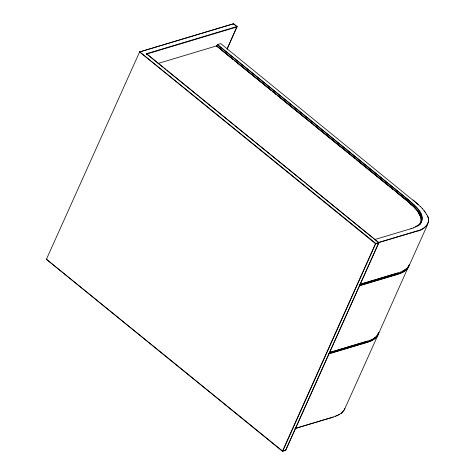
<?xml version="1.0" encoding="UTF-8"?>
<svg xmlns="http://www.w3.org/2000/svg" width="475" height="475" viewBox="0 0 475 475"><rect width="100%" height="100%" fill="white"/><g stroke="black" fill="none" stroke-linecap="round" stroke-linejoin="round"><path stroke-width="0.71" d="M46.598 259.457L282.393 451.25L285.665 450.294L378.83 242.701L146.549 53.705L236.995 26.493L227.086 49.198M378.581 332.452L377.857 335.249L344.351 409.806L341.228 413.404L335.492 416.32M417.311 210.704L420.892 217.497L421.016 221.623L421.307 220.133L420.975 217.307L418.612 212.485L413.903 206.874L409.319 202.867M404.35 198.188C411.332 204.042 429.833 217.989 417.656 226.207M344.351 409.806L344.844 408.447M377.773 335.065L378.266 333.711M378.741 332.66L376.443 336.478L373.558 338.633M328.486 353.792L366.712 342.321C371.812 340.86 377.352 338.099 378.937 332.595M421.099 221.439L419.853 224.046L415.322 227.068M408.862 265.632C407.633 269.277 403.536 270.881 400.253 272.223M378.438 333.955L409.408 264.415M359.082 285.712L397.308 274.241C402.479 272.781 408.037 269.937 409.604 264.349M46.574 259.249L46.782 259.57L46.407 259.303L139.597 51.941L233.623 23.75L236.995 26.493L237.102 26.909L146.727 54.031L146.549 53.705L146.917 54.186M225.471 53.354L216.6 45.891L406.719 200.426C412.906 205.521 421.07 212.343 421.735 220.281M216.517 46.075L217.526 44.555L220.721 43.599L418.404 204.63M227.359 48.296L237.072 26.677L233.302 23.821L139.597 51.941L375.505 243.699L378.86 242.933L378.753 242.511L375.505 243.699L282.393 451.25L285.665 450.294L378.83 242.701L306.423 183.843M408.779 202.415L406.719 200.426M407.004 200.343L216.796 45.992M415.738 208.834L411.789 204.82M418.885 225.162L419.936 223.856M409.106 265.709L427.375 225.061M420.345 224.063C427.043 214.16 414.093 204.968 407.645 199.096L217.526 44.555M408.916 265.768L407.455 267.841M408.452 267.17C406.262 271.302 401.565 273.101 397.361 274.449L359.539 285.718M377.857 335.249C375.672 339.382 370.969 341.181 366.765 342.528L328.243 354.006M344.155 409.866L342.35 412.336M419.858 224.093C427.245 214.629 413.784 204.951 407.497 199.245L217.378 44.703M377.673 335.231L375.315 337.553L371.705 339.589M285.344 450.365L285.641 450.062M407.111 268.238L402.372 271.344M341.044 413.446L341.917 412.704M418.796 225.108L413.274 227.917M339.643 414.443L333.094 417.121L294.868 428.593M369.58 340.468L371.878 339.548M140.19 51.716L139.769 51.888L375.808 243.396L282.72 451.179L46.407 259.303L46.871 259.16M410.928 228.701L413.44 227.881M400.419 272.187L359.628 284.495M369.746 340.433L329.668 352.521M139.792 52.096L140.22 51.965L139.597 51.941M158.009 63.472L216.6 45.891M374.508 239.626L411.089 228.665M378.504 242.505L416.729 231.034C423.326 229.787 431.442 223.701 427.559 216.226M378.26 242.719L416.783 231.242C424.49 230.173 432.369 222.086 426.704 214.474M359.498 284.466L398.02 272.988M329.531 352.497L367.347 341.228M295.438 428.355L333.26 417.086M233.302 23.821L233.7 23.94M46.407 259.303L46.782 259.57M226.617 54.292L230.648 57.564M231.8 58.502L232.952 59.44M234.68 60.842L235.832 61.78M236.983 62.718L263.471 84.247M264.623 85.185L268.654 88.457M269.806 89.395L270.958 90.333M272.686 91.734L273.837 92.673M274.989 93.611L276.141 94.543M277.869 95.95L306.66 119.35M307.812 120.288L309.54 121.695M310.692 122.627L311.843 123.565M312.995 124.503L314.147 125.436M315.875 126.843L344.666 150.248M345.818 151.181L347.546 152.588M348.697 153.52L349.849 154.458M351.001 155.396L352.153 156.328M353.881 157.736L355.033 158.674M356.761 160.075L387.855 185.351M389.007 186.289L390.735 187.69M391.887 188.628L393.039 189.567M396.494 192.375L406.63 200.616M162.747 67.052L146.727 54.031L146.751 53.645L146.894 53.978M163.893 67.99L165.621 69.392M166.767 70.324L198.378 96.015M199.53 96.953L234.009 124.978M235.161 125.917L269.64 153.942M270.792 154.88L305.271 182.905M413.113 199.981L420.624 206.785M409.794 203.294L411.706 205.01M420.565 206.678L422.572 208.863M422.507 208.745L425.647 212.776M424.175 210.734L426.782 214.611"/></g></svg>
